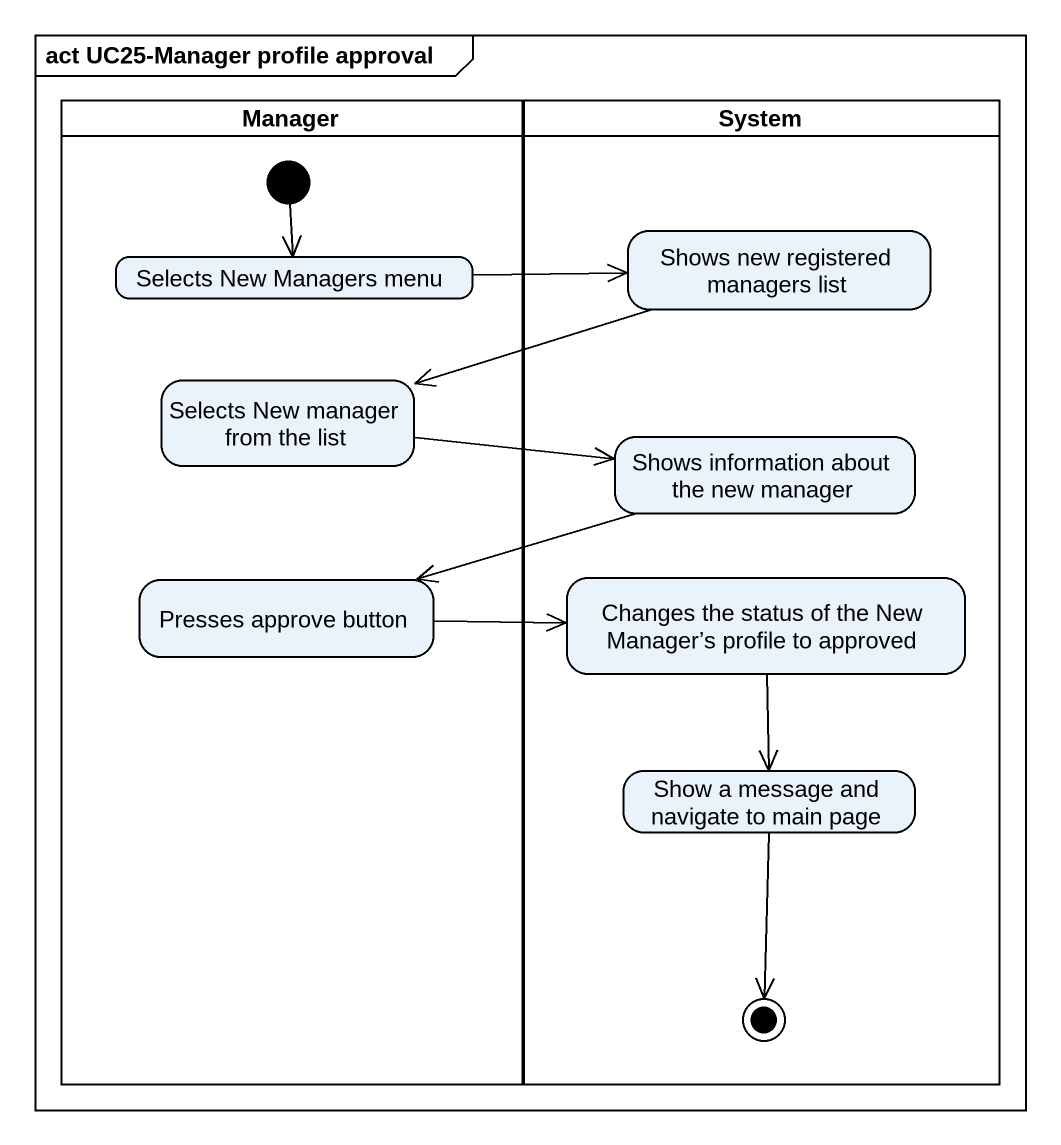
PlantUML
@startuml
mainframe act UC25-Manager profile approval
hide empty description
state Manager <<partition>> {
  state "Selects New Managers menu" as Selects_New_Managers_menu
  state "Selects New manager from the list" as Selects_New_manager_from
  state "Presses approve button" as Presses_approve_button
  [*] --> Selects_New_Managers_menu
}
state System <<partition>> {
  state "Shows new registered managers list" as Shows_new_registered
  state "Shows information about the new manager" as Shows_information_about_the
  state "Changes the status of the New Manager’s profile to approved" as Changes_the_status_of_the
  state "Show a message and navigate to main page" as Show_a_message_and_navigate
  Show_a_message_and_navigate --> [*]
}
Selects_New_Managers_menu -right-> Shows_new_registered
Shows_new_registered -left-> Selects_New_manager_from
Selects_New_manager_from -right-> Shows_information_about_the
Shows_information_about_the -left-> Presses_approve_button
Presses_approve_button -right-> Changes_the_status_of_the
Changes_the_status_of_the --> Show_a_message_and_navigate
@enduml
